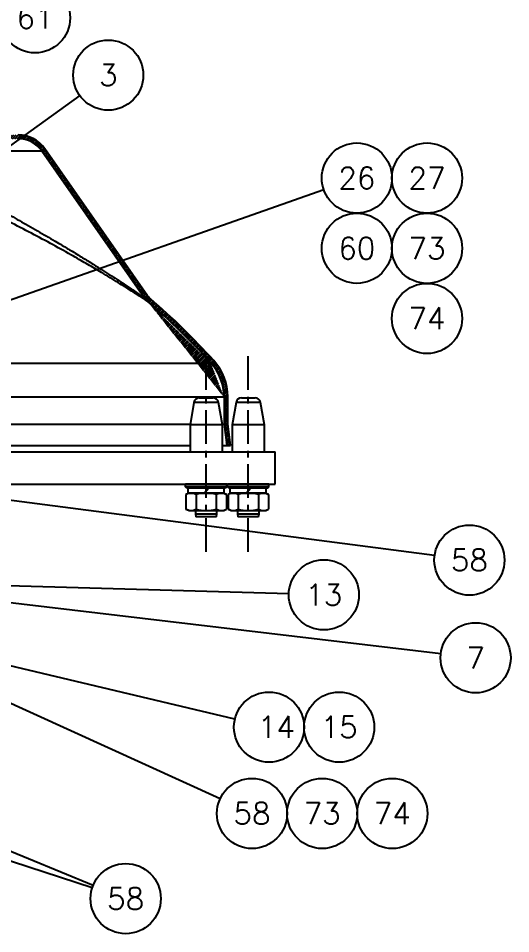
# Model space of a CAD drawing. Extents: x 0 to 2303, y 0 to 1485.
# Drawn here: x 1476 to 1658.5, y 564.8 to 903.9 of the extents above; entities that cross this region are included whole.
import ezdxf
from ezdxf.enums import TextEntityAlignment as Align

# ---------------------------------------------------------------- set-up
doc = ezdxf.new("R2010")
doc.units = 0
doc.header["$LTSCALE"] = 10
doc.header["$MEASUREMENT"] = 0
doc.linetypes.add('CENTER', pattern=[2, 1.25, -0.25, 0.25, -0.25])
doc.layers.get('0').update_dxf_attribs({"linetype": 'CONTINUOUS'})
for name, color, linetype in [('0-POS', 3, 'CONTINUOUS'), ('CL', 1, 'CENTER'), ('CUPLA A SOLDAR', 5, 'CONTINUOUS'), ('FI', 1, 'CONTINUOUS'), ('POS', 3, 'CONTINUOUS')]:
    doc.layers.add(name, color=color, linetype=linetype)
doc.styles.add('ROMANS', font='ROMANS.SHX')

# ---------------------------------------------------------------- blocks, each defined once
blk = doc.blocks.new('08934L')
for p, q in [((-6.5, 6.5), (-7.51, 5.92)), ((-7.51, 5.92), (-7.51, 0.58)), ((-6.5, 6.5), (-3.75, 6.5)), ((-3.75, 6.5), (3.75, 6.5)), ((-3.75, 5.92), (-3.75, 0.58)), ((3.75, 6.5), (6.5, 6.5)), ((3.75, 5.92), (3.75, 0.58)), ((6.5, 6.5), (7.51, 5.92)), ((7.51, 5.92), (7.51, 0.58)), ((-6.5, 0), (-7.51, 0.58)), ((-6.5, 0), (-3.75, 0)), ((-3.75, 0), (3.75, 0)), ((3.75, 0), (6.5, 0)), ((6.5, 0), (7.51, 0.58))]:
    blk.add_line(p, q)
for centre, radius, start, end in [((-5.63, 3.18), 3.32, 55.6158, 124.3842), ((0, -5.92), 12.42, 72.412, 107.588), ((5.63, 3.18), 3.32, 55.6158, 124.3842), ((-5.63, 3.32), 3.32, 235.6158, 304.3842), ((0, 12.42), 12.42, 252.412, 287.588), ((5.63, 3.32), 3.32, 235.6158, 304.3842)]:
    blk.add_arc(centre, radius, start, end)
blk = doc.blocks.new('08125')
for p, q in [((-8.5, 1.1), (-8, 1.6)), ((-8.5, 1.1), (-8.5, 0)), ((-8.5, 0), (8.5, 0)), ((-8, 1.6), (8, 1.6)), ((8, 1.6), (8.5, 1.1)), ((8.5, 1.1), (8.5, 0))]:
    blk.add_line(p, q)
at = {"color": 1}
blk.add_line((-8.5, 1.1), (8.5, 1.1), dxfattribs=at)
blk = doc.blocks.new('08127')
for p, q in [((-7.4, 2), (7.4, 2)), ((-7.4, 2), (-7.4, 0)), ((-7.4, 0), (7.4, 0)), ((0.81, 2), (-0.9, 0)), ((7.4, 2), (7.4, 0))]:
    blk.add_line(p, q)
blk = doc.blocks.new('POS')
at = {"layer": '0-POS'}
blk.add_circle((0, 0), 6.5, dxfattribs=at)
at = {"layer": '0-POS', "style": 'ROMANS', "flags": 4}
blk.add_attdef('P', text='', height=4, dxfattribs=at).set_placement((0, 0), align=Align.MIDDLE)

msp = doc.modelspace()

# ---------------------------------------------------------------- hatches: boundary and pattern name
at = {"layer": 'CUPLA A SOLDAR'}
h = msp.add_hatch(dxfattribs=at)
h.set_pattern_fill('ANSI31', color=256, scale=5, style=0)
h.set_pattern_definition([(45, (-13786.75265, -3890.2179), (-0.441941738, 0.441941738), [])])
edge = h.paths.add_edge_path(flags=0)
edge.add_line((1552.26677, 753.56796), (1553.25587, 745.65512))
edge.add_line((1553.25587, 745.65512), (1554.66677, 745.65512))
edge.add_line((1554.66677, 745.65512), (1553.66677, 753.65512))
edge.add_line((1553.66677, 753.65512), (1553.66677, 763.65512))
edge.add_arc((1533.66677, 763.65512), 20, 0, 42.2685844)
edge.add_arc((1348.66677, 595.5034), 270, 42.2685844, 49.2357269)
edge.add_spline(control_points=[(1524.96285, 800.00204), (1524.77617, 800.16282), (1524.5992, 800.33558), (1524.43379, 800.51818), (1524.34993, 800.61077), (1524.2689, 800.70601), (1524.19097, 800.80364), (1524.11272, 800.90165), (1524.03752, 801.00217), (1523.96558, 801.1049)], knot_values=[0, 0, 0, 0, 0.000739131, 0.000739131, 0.000739131, 0.001113373, 0.001113373, 0.001113373, 0.001489084, 0.001489084, 0.001489084, 0.001489084], weights=[1, 1, 1, 1, 1, 1, 1, 1, 1, 1], degree=3, periodic=0)
edge.add_line((1523.96558, 801.1049), (1485.84979, 855.54093))
edge.add_arc((1476.01996, 848.65801), 12, 35, 90)
edge.add_line((1476.01996, 860.65801), (1462.76677, 860.65801))
edge.add_line((1462.76677, 860.65801), (1462.76677, 859.25801))
edge.add_line((1462.76677, 859.25801), (1476.01996, 859.25801))
edge.add_arc((1476.01996, 848.65801), 10.6, 35, 90, ccw=False)
edge.add_line((1484.70297, 854.73792), (1522.81925, 800.30223))
edge.add_spline(control_points=[(1522.81925, 800.30223), (1522.99306, 800.05299), (1523.18306, 799.81437), (1523.38664, 799.58878), (1523.48986, 799.4744), (1523.59671, 799.36319), (1523.70686, 799.25546), (1523.81746, 799.14732), (1523.93149, 799.04259), (1524.04864, 798.94159)], knot_values=[0, 0, 0, 0, 0.000911591, 0.000911591, 0.000911591, 0.001373159, 0.001373159, 0.001373159, 0.001836541, 0.001836541, 0.001836541, 0.001836541], weights=[1, 1, 1, 1, 1, 1, 1, 1, 1, 1], degree=3, periodic=0)
edge.add_arc((1348.66677, 595.5034), 268.6, 42.2685844, 49.2357278, ccw=False)
edge.add_arc((1533.66677, 763.65512), 18.6, 0, 42.2685844, ccw=False)
edge.add_line((1552.26677, 763.65512), (1552.26677, 753.56796))

# ---------------------------------------------------------------- linework, layer by layer
for p, q in [((1543.10823, 763.25802), (1548.22531, 763.25802)), ((1558.70823, 763.25802), (1563.8253, 763.25802)), ((1541.13863, 761.60531), (1539.66677, 753.25801)), ((1550.19491, 761.60531), (1541.13863, 761.60531)), ((1551.66678, 753.25801), (1550.19491, 761.60531)), ((1556.73862, 761.60531), (1555.26676, 753.25801)), ((1565.79491, 761.60531), (1556.73862, 761.60531)), ((1567.26677, 753.25801), (1565.79491, 761.60531)), ((1539.66677, 753.25801), (1539.66677, 743.25801)), ((1551.66678, 753.25801), (1539.66677, 753.25801)), ((1551.66678, 743.25801), (1551.66678, 753.25801)), ((1555.26676, 753.25801), (1555.26676, 743.25801)), ((1567.26677, 753.25801), (1555.26676, 753.25801)), ((1567.26677, 743.25801), (1567.26677, 753.25801)), ((1451.13163, 743.25801), (1561.80731, 743.25801)), ((1561.80731, 743.25801), (1571.26676, 743.25801)), ((1571.26676, 731.25801), (1571.26676, 743.25801)), ((1451.13163, 731.25801), (1561.80731, 731.25801)), ((1561.80731, 731.25801), (1571.26676, 731.25801)), ((1541.66677, 721.51801), (1541.66677, 720.25801)), ((1541.66677, 720.25801), (1541.8431, 719.25802)), ((1549.49045, 719.25802), (1541.8431, 719.25802)), ((1549.49045, 719.25802), (1549.66677, 720.25801)), ((1549.66677, 720.25801), (1549.66677, 721.51801)), ((1557.26677, 721.51801), (1557.26677, 720.25801)), ((1557.26677, 720.25801), (1557.44309, 719.25802)), ((1565.09044, 719.25802), (1557.44309, 719.25802)), ((1565.09044, 719.25802), (1565.26677, 720.25801)), ((1565.26677, 720.25801), (1565.26677, 721.51801))]:
    msp.add_line(p, q)
for centre, start, end in [((1543.10824, 761.25801), 90, 170), ((1548.2253, 761.25801), 10, 90), ((1558.70824, 761.25801), 90, 170), ((1563.8253, 761.25801), 10, 90)]:
    msp.add_arc(centre, 2, start, end)
at = {"layer": 'CL'}
for p, q in [((1545.66677, 706.19646), (1545.66677, 779.396)), ((1561.26677, 706.19646), (1561.26677, 779.396))]:
    msp.add_line(p, q, dxfattribs=at)
at = {"layer": 'CUPLA A SOLDAR'}
for p, q in [((1469.26677, 854.73793), (1484.70297, 854.73793)), ((1484.70297, 854.73793), (1522.81926, 800.30223)), ((1523.96607, 801.10524), (1485.84979, 855.54094)), ((1460.26676, 776.16561), (1547.43076, 776.16561)), ((1460.26676, 763.65512), (1552.26677, 763.65512)), ((1552.26677, 763.65512), (1552.26677, 753.56796)), ((1553.66676, 753.65512), (1553.66676, 763.65512)), ((1460.26676, 753.56796), (1539.72142, 753.56796)), ((1551.61212, 753.56796), (1552.26677, 753.56796)), ((1552.26677, 753.56796), (1553.25587, 745.65512)), ((1554.66677, 745.65512), (1553.66676, 753.65512)), ((1460.26676, 745.65512), (1539.66677, 745.65512)), ((1551.66676, 745.65512), (1553.25587, 745.65512)), ((1553.25587, 745.65512), (1554.66677, 745.65512))]:
    msp.add_line(p, q, dxfattribs=at)
for centre, radius, start, end in [((1476.01996, 848.65801), 12, 35, 90), ((1476.01996, 848.65801), 10.6, 35, 90), ((1348.66677, 595.5034), 268.6, 42.2685844, 49.2357276), ((1348.66677, 595.5034), 270, 42.2685844, 49.2357269), ((1533.66677, 763.65512), 20, 0, 42.2685844), ((1533.66677, 763.65512), 18.6, 0, 42.2685844)]:
    msp.add_arc(centre, radius, start, end, dxfattribs=at)
for points, knots in [([(1469.26677, 832.94374), (1470.60739, 832.20072), (1472.99603, 830.87685), (1476.46888, 828.92338), (1479.74958, 827.06379), (1483.0789, 825.1572), (1486.40141, 823.23189), (1489.46386, 821.43643), (1492.65652, 819.5425), (1495.56954, 817.79586), (1498.22716, 816.18424), (1500.32258, 814.90188), (1502.28668, 813.69016), (1504.18365, 812.50925), (1506.51849, 811.04219), (1509.13372, 809.37976), (1511.98344, 807.54183), (1514.59589, 805.83603), (1516.94796, 804.27981), (1518.98662, 802.91222), (1520.51545, 801.87658), (1521.58074, 801.15134), (1522.55148, 800.48585), (1522.71207, 800.37573), (1522.81926, 800.30223)], [0, 0, 0, 0, 0.053809883, 0.095874779, 0.140340014, 0.187286497, 0.232733432, 0.278766149, 0.316941422, 0.370323139, 0.407055119, 0.437080029, 0.467137312, 0.499803276, 0.528945672, 0.583411845, 0.635638612, 0.687167401, 0.740842226, 0.79326748, 0.844829179, 0.884472076, 0.922893791, 1, 1, 1, 1]), ([(1524.04873, 798.94168), (1523.99834, 798.97487), (1523.8977, 799.04117), (1523.09057, 799.57218), (1521.84204, 800.388), (1520.14487, 801.48696), (1518.06315, 802.81944), (1515.67357, 804.32704), (1513.0142, 805.97939), (1510.09223, 807.76742), (1506.39746, 809.99056), (1501.86918, 812.65512), (1495.90276, 816.0722), (1488.92, 819.95479), (1480.91322, 824.24211), (1474.29713, 827.69014), (1470.37697, 829.64893), (1469.26677, 830.20367)], [0, 0, 0, 0, 0.05274303, 0.105347599, 0.158485762, 0.211303484, 0.264655101, 0.318426354, 0.369986737, 0.423078595, 0.478069209, 0.558045494, 0.637791533, 0.74337772, 0.850824527, 0.957752902, 1, 1, 1, 1]), ([(1522.81878, 800.3019), (1523.00186, 800.05894), (1523.27778, 799.69278), (1523.70343, 799.25089), (1523.93342, 799.04482), (1524.04864, 798.94159)], [0, 0, 0, 0, 0.49600773, 0.747510818, 1, 1, 1, 1]), ([(1524.96278, 800.00196), (1524.7817, 800.16946), (1524.50882, 800.42189), (1524.18699, 800.80125), (1524.03948, 801.00356), (1523.96558, 801.10491)], [0, 0, 0, 0, 0.496011943, 0.747505414, 1, 1, 1, 1])]:
    msp.add_open_spline(points, degree=3, knots=knots, dxfattribs=at)
at = {"layer": 'FI'}
for p, q in [((1541.66677, 720.25801), (1549.66677, 720.25801)), ((1557.26677, 720.25801), (1565.26677, 720.25801))]:
    msp.add_line(p, q, dxfattribs=at)
at = {"layer": 'POS'}
for p, q in [((1498.80111, 875.24654), (1359.0842, 774.94451)), ((1589.24563, 840.37863), (1405.30165, 775.71494)), ((1630.32874, 704.84304), (1403.66677, 734.25801)), ((1632.61814, 668.50005), (1409.27412, 694.90726)), ((1576.27925, 690.67773), (1460.30095, 694.02663)), ((1556.3027, 644.29211), (1456.27825, 667.98913)), ((1550.81564, 614.69708), (1451.98915, 659.65788)), ((1503.45875, 581.78878), (1370.66677, 624.92733)), ((1403.66677, 623.99881), (1503.80358, 582.7261))]:
    msp.add_line(p, q, dxfattribs=at)

# ---------------------------------------------------------------- block references
at = {"xscale": 0.9, "yscale": 0.9, "zscale": 0.9, "rotation": 180}
for name, p in [('08125', (1545.66677, 731.25801)), ('08127', (1545.66677, 729.81801)), ('08125', (1561.26677, 731.25801)), ('08127', (1561.26677, 729.81801))]:
    msp.add_blockref(name, p, dxfattribs=at)
for p in [(1545.66677, 721.51801), (1561.26677, 721.51801)]:
    msp.add_blockref('08934L', p)
at = {"layer": 'POS', "xscale": 2, "yscale": 2, "zscale": 2}
for p, values in [((1482.22687, 904.07604), {'P': '61'}), ((1509.36159, 882.82785), {'P': '3'}), ((1601.50989, 844.69), {'P': '26'}), ((1627.50989, 844.69), {'P': '27'}), ((1601.50989, 818.69), {'P': '60'}), ((1627.50989, 818.69), {'P': '73'}), ((1627.50989, 792.69), {'P': '74'}), ((1643.22064, 703.17), {'P': '58'}), ((1589.27383, 690.30251), {'P': '13'}), ((1645.52822, 666.97362), {'P': '7'}), ((1568.95255, 641.2952), {'P': ' 14'}), ((1594.95255, 641.2952), {'P': '15'}), ((1562.64862, 609.31371), {'P': '58'}), ((1588.64862, 609.31371), {'P': '73'}), ((1614.64862, 609.31371), {'P': '74'}), ((1515.82271, 577.77225), {'P': '58'})]:
    msp.add_blockref('POS', p, dxfattribs=at).add_auto_attribs(values)

doc.saveas('drawing.dxf')
